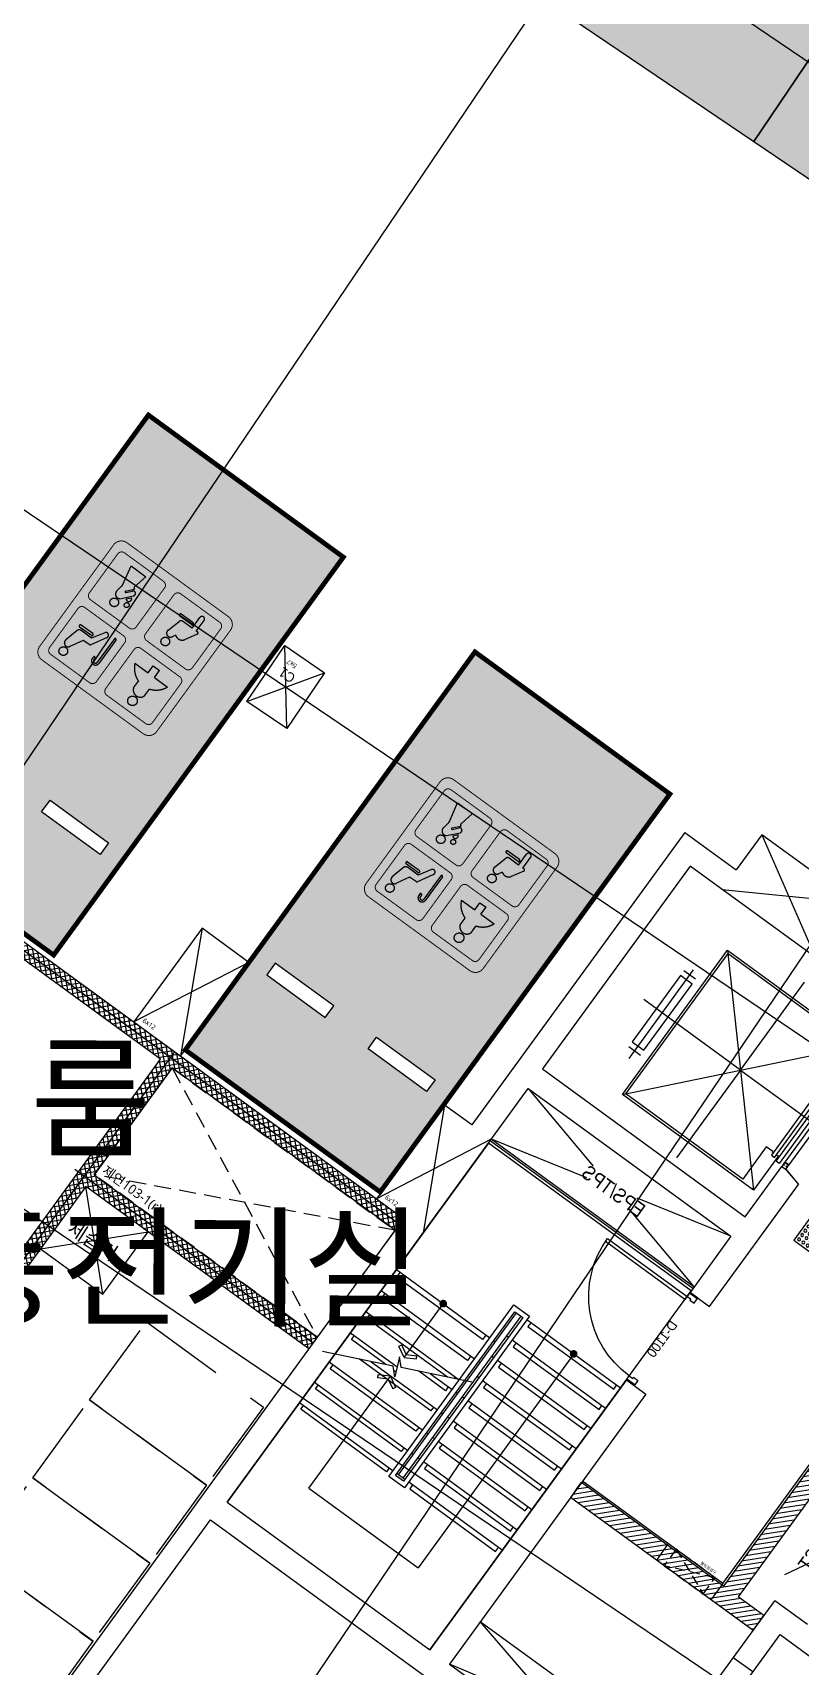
# Model space of a CAD drawing. Header units: millimetres. Extents: x -21000 to 567700, y 435000 to 850800.
# Drawn here: x 137669 to 145627, y 661286 to 678209 of the extents above; entities that cross this region are included whole.
import ezdxf
from ezdxf.enums import TextEntityAlignment as Align
from ezdxf.xclip import XClip

# ---------------------------------------------------------------- set-up
doc = ezdxf.new("R2010")
doc.units = ezdxf.units.MM
doc.header["$LTSCALE"] = 700
doc.header["$XCLIPFRAME"] = 2
for name, pattern in [('AB_Pbase$0$HID', [2.3, 1.5, -0.8]), ('AB_Pbase$0$HIDDEN1', [0.375, 0.25, -0.125]), ('AB_Pbase$0$주차장기둥$0$CEN', [62, 60, -1, 0, -1]), ('HIDDEN', [9.525, 6.35, -3.175])]:
    doc.linetypes.add(name, pattern=pattern)
doc.layers.get('0').update_dxf_attribs({"color": 2})
doc.layers.get('Defpoints').update_dxf_attribs({"color": 171})
for name, color, linetype in [('AB_Pbase$0$AA-XXXX-CNTL', 1, 'Continuous'), ('AB_Pbase$0$da-open hid', 8, 'AB_Pbase$0$HIDDEN1'), ('AB_Pbase$0$ELE4', 4, 'Continuous'), ('AB_Pbase$0$ELE6', 6, 'Continuous'), ('AB_Pbase$0$elev', 6, 'Continuous'), ('AB_Pbase$0$FIN', 6, 'Continuous'), ('AB_Pbase$0$HAT', 8, 'Continuous'), ('AB_Pbase$0$HAT-BR', 5, 'Continuous'), ('AB_Pbase$0$LEAD', 7, 'Continuous'), ('AB_Pbase$0$void', 1, 'AB_Pbase$0$HID'), ('AB_Pbase$0$WAL', 3, 'Continuous'), ('AB_Pbase$0$WID', 4, 'Continuous'), ('AB_Pbase$0$WIN', 4, 'Continuous'), ('AB_Pbase$0$WIN1', 1, 'Continuous'), ('AB_Pbase$0$경량벽체 세대창고', 4, 'HIDDEN'), ('AB_Pbase$0$경량벽체 세대창고 모듈', 4, 'HIDDEN'), ('AB_Pbase$0$점자블럭', 5, 'Continuous'), ('AB_Pbase$0$제습기(세대창고)', 6, 'Continuous'), ('AB_Pbase$0$주차-sol', 254, 'Continuous'), ('AB_Pbase$0$주차-여행', 221, 'Continuous'), ('AB_Pbase$0$주차-일반', 9, 'Continuous'), ('AB_Pbase$0$주차장기둥$0$CEN_P', 244, 'AB_Pbase$0$주차장기둥$0$CEN')]:
    doc.layers.add(name, color=color, linetype=linetype)
for name, color, linetype, plot in [('AB_Pbase$0$AB_Pbase_지붕층_구조도void$0$DEF_TEXT', 221, 'Continuous', False), ('AB_Pbase$0$CON-103-B2F$0$DEFPOINT', 247, 'Continuous', False), ('AB_Pbase$0$Defponts', 161, 'Continuous', False), ('AB_Pbase$0$주차장기둥$0$DEFPOINT', 247, 'Continuous', False)]:
    doc.layers.add(name, color=color, linetype=linetype, plot=plot)
doc.styles.add('AB_Pbase$0$AB_Pbase_지붕층_구조도void$0$맑은 고딕', font='malgun.ttf')
doc.styles.add('AB_Pbase$0$CON-103-B2F$0$맑은고딕', font='malgun.ttf')
doc.styles.add('AB_Pbase$0$돋움', font='')
doc.styles.add('AB_Pbase$0$맑은 고딕', font='')
doc.styles.add('AB_Pbase$0$주차장기둥$0$맑은 고딕', font='')
doc.styles.get('AB_Pbase$0$돋움').set_extended_font_data('Dotum')
doc.styles.get('AB_Pbase$0$맑은 고딕').set_extended_font_data('Dotum')
doc.styles.get('AB_Pbase$0$주차장기둥$0$맑은 고딕').set_extended_font_data('Dotum')

# ---------------------------------------------------------------- blocks, each defined once
blk = doc.blocks.new('AB_Pbase$0$CON-103-B2F')
for p, q in [((13270, 380), (13930, 380)), ((13270, 380), (13270, -3370)), ((16120, 130), (13520, 130)), ((13520, 130), (13520, -2470)), ((16120, -2470), (16120, -1825)), ((16120, -1825), (16170, -1825)), ((16170, -1825), (16370, -1875)), ((16370, -3440), (16370, -1875)), ((13520, -2470), (16120, -2470)), ((13520, -8020), (13520, -2720)), ((13520, -2720), (16120, -2720)), ((16120, -2720), (16120, -3440)), ((16120, -3440), (16370, -3440)), ((16120, -4560), (16370, -4560)), ((16120, -4560), (16120, -8020)), ((16370, -4560), (16370, -8020)), ((13270, -4570), (13270, -13030)), ((18710, -8020), (18710, -5505)), ((19130, -5505), (18710, -5505)), ((18960, -8270), (18960, -5755)), ((18960, -5755), (19380, -5755)), ((13520, -8020), (16120, -8020)), ((16370, -8020), (18710, -8020)), ((13490, -8270), (18960, -8270)), ((13490, -11550), (13490, -8270))]:
    blk.add_line(p, q)
for points in [[(15130, 380), (15130, 830), (13930, 830), (13930, 380)], [(9810, -4570), (10410, -4570), (10410, -3370), (9810, -3370), (9810, -4570)], [(13270, -3370), (12920, -3370), (12920, -4570)], [(12920, -4570), (13270, -4570)]]:
    blk.add_lwpolyline(points)
at = {"layer": 'AB_Pbase$0$CON-103-B2F$0$DEFPOINT', "color": 190}
for p, q in [((13930, 130), (15130, 830)), ((13930, 830), (15130, 130)), ((9810, -3370), (10410, -4570)), ((10410, -3370), (9810, -4570)), ((12920, -3370), (13520, -4570)), ((13520, -3370), (12920, -4570)), ((18960, -6235), (18710, -6235))]:
    blk.add_line(p, q, dxfattribs=at)
at = {"layer": 'AB_Pbase$0$CON-103-B2F$0$DEFPOINT', "color": 6, "style": 'AB_Pbase$0$CON-103-B2F$0$맑은고딕'}
for p in [(9875, -4518), (12985, -4518)]:
    blk.add_text('6x12', height=50, rotation=360, dxfattribs=at).set_placement(p)
blk = doc.blocks.new('AB_Pbase$0$CON-103-B1F')
blk.add_blockref('AB_Pbase$0$CON-103-B2F', (0, 0))
blk = doc.blocks.new('AB_Pbase$0$지하1층 동골조')
at = {"rotation": 323.9291612825221}
blk.add_blockref('AB_Pbase$0$CON-103-B1F', (-13466, 37466), dxfattribs=at)
blk = doc.blocks.new('AB_Pbase$0$세대창고')
at = {"layer": 'AB_Pbase$0$경량벽체 세대창고', "ltscale": 0.2}
blk.add_lwpolyline([(-290837, 78445), (-291837, 78445), (-291837, 79945), (-290837, 79945)], close=True, dxfattribs=at)
blk = doc.blocks.new('AB_Pbase$0$제습기(세대창고)')
at = {"layer": 'AB_Pbase$0$제습기(세대창고)', "color": 6, "ltscale": 0.2}
for p, q in [((0, 0), (800, 800)), ((0, 800), (800, 0))]:
    blk.add_line(p, q, dxfattribs=at)
blk.add_lwpolyline([(0, 0), (800, 0), (800, 800), (0, 800)], close=True, dxfattribs=at)
at = {"layer": 'AB_Pbase$0$Defponts', "ltscale": 0.2, "style": 'AB_Pbase$0$돋움'}
blk.add_text('제습기', height=150, rotation=273.209, dxfattribs=at).set_placement((298, 688))
blk = doc.blocks.new('AB_Pbase$0$0228_REV.')
at = {"layer": 'AB_Pbase$0$경량벽체 세대창고 모듈', "rotation": 233.9291612894305}
for p in [(106967, 368236), (106378, 367428), (105790, 366620), (105201, 365811), (104612, 365003)]:
    blk.add_blockref('AB_Pbase$0$세대창고', p, dxfattribs=at)
at = {"layer": 'AB_Pbase$0$제습기(세대창고)', "color": 6, "rotation": 53.92916127727769}
blk.add_blockref('AB_Pbase$0$제습기(세대창고)', (341750, 558224), dxfattribs=at)
blk = doc.blocks.new('AB_Pbase$0$주차장기둥$0$cen 1bl 지하')
at = {"layer": 'AB_Pbase$0$주차장기둥$0$CEN_P', "color": 5}
for p, q in [((102580, -17359), (113129, 101517)), ((110349, -18048), (120899, 100828)), ((-5127, 52766), (139020, 39974)), ((-5869, 44399), (138277, 31607)), ((-6400, 38422), (137747, 25630))]:
    blk.add_line(p, q, dxfattribs=at)
blk = doc.blocks.new('AB_Pbase$0$주차장기둥$0$p기둥 5x7')
blk.add_lwpolyline([(-250, 350), (250, 350), (250, -350), (-250, -350)], close=True)
at = {"layer": 'AB_Pbase$0$주차장기둥$0$DEFPOINT'}
for p, q in [((250, 350), (-250, -350)), ((-250, 350), (250, -350))]:
    blk.add_line(p, q, dxfattribs=at)
at = {"layer": 'AB_Pbase$0$주차장기둥$0$DEFPOINT', "color": 6, "style": 'AB_Pbase$0$주차장기둥$0$맑은 고딕'}
for s, height, p in [('C1', 100, (-24, -160)), ('5x7', 50, (29, -259))]:
    blk.add_text(s, height=height, rotation=0, dxfattribs=at).set_placement(p)
blk = doc.blocks.new('AB_Pbase$0$주차장기둥')
for name, p, rotation in [('AB_Pbase$0$주차장기둥$0$cen 1bl 지하', (-253926, 27514), 1.99999810188403), ('AB_Pbase$0$주차장기둥$0$p기둥 5x7', (-146223, 65504), 176.9286298184038)]:
    blk.add_blockref(name, p, dxfattribs=dict(rotation=rotation))
blk = doc.blocks.new('AB_Pbase$0$볼팅점검구8X12')
at = {"layer": 'AB_Pbase$0$WIN1', "color": 1, "linetype": 'AB_Pbase$0$HID', "ltscale": 0.1}
for p, q in [((0, 0), (-500, -210)), ((-500, 0), (0, -210))]:
    blk.add_line(p, q, dxfattribs=at)
blk.add_lwpolyline([(-500, -210), (0, -210), (0, 0), (-500, 0)], close=True, dxfattribs=at)
at = {"layer": 'Defpoints'}
for p, q in [((-600, 0), (-600, -210)), ((100, 0), (100, -210))]:
    blk.add_line(p, q, dxfattribs=at)
at = {"layer": 'Defpoints', "style": 'AB_Pbase$0$맑은 고딕'}
blk.add_text('볼팅점검구', height=30, rotation=0, dxfattribs=at).set_placement((-116, 41), align=Align.MIDDLE_CENTER)
blk = doc.blocks.new('AB_Pbase$0$AB_Pbase_지붕층_구조도void')
for p, q in [((89733, -69566), (91238, -72356)), ((92044, -71249), (88926, -70672))]:
    blk.add_line(p, q)
blk.add_lwpolyline([(89733, -69566), (92044, -71249), (91238, -72356), (88926, -70672)], close=True)
at = {"layer": 'AB_Pbase$0$AB_Pbase_지붕층_구조도void$0$DEF_TEXT', "style": 'AB_Pbase$0$AB_Pbase_지붕층_구조도void$0$맑은 고딕'}
blk.add_text('제연103-1(r)', height=100, rotation=323.9292, dxfattribs=at).set_placement((88998, -70651))
blk = doc.blocks.new('AB_Pbase$0$실명')
at = {"layer": 'AB_Pbase$0$Defponts', "style": 'AB_Pbase$0$돋움'}
for s, p in [('제연팬룸', (154890, -164175)), ('동전기실', (157707, -165933))]:
    blk.add_text(s, height=1000, rotation=359.9315, dxfattribs=at).set_placement(p)
blk = doc.blocks.new('AB_Pbase$0$AB_Pbase-C1BCB056C')
at = {"layer": 'AB_Pbase$0$주차-여행'}
h = blk.add_hatch(color=170, dxfattribs=at)
h.dxf.hatch_style = 1
edge = h.paths.add_edge_path()
edge.add_line((105, 5), (1405, 5))
edge.add_arc((1405, 105), 100, 270, 360)
edge.add_line((1505, 105), (1505, 1405))
edge.add_arc((1405, 1405), 100, 0, 90)
edge.add_line((1405, 1505), (105, 1505))
edge.add_arc((105, 1405), 100, 90, 180)
edge.add_line((5, 1405), (5, 105))
edge.add_arc((105, 105), 100, 180, 270)
h = blk.add_hatch(color=255, dxfattribs=at)
h.dxf.hatch_style = 1
h.paths.add_polyline_path([(465, 1094), (465, 1180, 0.714286), (325, 1180), (325, 1094, 0.219224), (185, 965), (355, 965), (355, 875), (435, 875), (435, 965), (605, 965, 0.219224)])
h.paths.add_polyline_path([(445, 1295, 1), (345, 1295, 1)])
h.paths.add_polyline_path([(905, 1187), (905, 887, 1), (925, 887), (925, 1187, -1), (970, 1187), (970, 1167, 1), (990, 1167), (990, 1187, 1)])
h.paths.add_polyline_path([(1323, 1301, 1), (1233, 1301, 1)])
h.paths.add_polyline_path([(1326, 1193, 0.878579), (1252, 1222), (1178, 1090), (1094, 1086, 0.258599), (1086, 1081), (994, 920, 0.979199), (1041, 893), (1120, 1020), (1258, 1020, 0.342105), (1287, 1042)])
h.paths.add_polyline_path([(1288, 1000), (1138, 1000, 1), (1138, 975), (1288, 975, 1)], flags=17)
h.paths.add_polyline_path([(437, 598, 1), (527, 598, 1)])
h.paths.add_polyline_path([(528, 486, 0.88788), (453, 517), (433, 482, 0.415611), (332, 466), (259, 343, 0.192889), (258, 335, 0.480795), (267, 323), (285, 323), (285, 186, 1), (340, 186), (340, 323), (460, 323, 0.335846), (488, 345)])
h.paths.add_polyline_path([(516, 297), (366, 297, 1), (366, 272), (516, 272, 1)], flags=17)
h.paths.add_polyline_path([(1053, 529, 1), (1002, 529, 1)])
h.paths.add_polyline_path([(1071, 480, 1.194973), (1032, 437)])
h.paths.add_polyline_path([(1196, 466, 0.70337), (1123, 516), (1027, 409, 1), (1064, 375), (1111, 428, -1), (1122, 418), (1063, 351, 0.482877), (1064, 343), (1073, 339, -0.332101), (1075, 333), (1040, 174), (1231, 174), (1185, 381, -0.096684), (1185, 402)])
h.paths.add_polyline_path([(1194, 582, 1), (1104, 582, 1)])
at = {"layer": 'AB_Pbase$0$주차-여행', "color": 255}
for p, q in [((905, 887), (905, 1187)), ((925, 887), (925, 1187)), ((970, 1167), (970, 1187)), ((990, 1167), (990, 1187)), ((1178, 1090), (1252, 1222)), ((1287, 1042), (1326, 1193)), ((325, 1180), (325, 1094)), ((465, 1180), (465, 1094)), ((994, 920), (1086, 1081)), ((1041, 893), (1120, 1020)), ((1094, 1086), (1178, 1090)), ((1120, 1020), (1258, 1020)), ((355, 965), (185, 965)), ((355, 965), (355, 875)), ((435, 875), (355, 875)), ((605, 965), (435, 965)), ((435, 965), (435, 875)), ((1138, 1000), (1288, 1000)), ((1138, 975), (1288, 975)), ((433, 482), (453, 517)), ((1123, 516), (1027, 409)), ((259, 343), (332, 466)), ((528, 486), (488, 345)), ((1071, 480), (1032, 437)), ((1122, 418), (1063, 351)), ((1111, 428), (1064, 375)), ((1073, 339), (1064, 343)), ((1185, 402), (1196, 466)), ((1185, 381), (1231, 174)), ((257, 333), (257, 338)), ((267, 323), (285, 323)), ((285, 323), (285, 186)), ((340, 323), (460, 323)), ((340, 323), (340, 186)), ((366, 297), (516, 297)), ((366, 272), (516, 272)), ((1075, 333), (1040, 174)), ((1231, 174), (1040, 174))]:
    blk.add_line(p, q, dxfattribs=at)
at = {"layer": 'AB_Pbase$0$주차-여행', "color": 255, "const_width": 10}
for points in [[(105, 5), (1405, 5, 0.414214), (1505, 105), (1505, 1405, 0.414214), (1405, 1505), (105, 1505, 0.414214), (5, 1405), (5, 105, 0.414214)], [(145, 805), (645, 805, 0.414214), (695, 855), (695, 1355, 0.414214), (645, 1405), (145, 1405, 0.414214), (95, 1355), (95, 855, 0.414214)], [(865, 805), (1365, 805, 0.414214), (1415, 855), (1415, 1355, 0.414214), (1365, 1405), (865, 1405, 0.414214), (815, 1355), (815, 855, 0.414214)], [(145, 105), (645, 105, 0.414214), (695, 155), (695, 655, 0.414214), (645, 705), (145, 705, 0.414214), (95, 655), (95, 155, 0.414214)], [(865, 105), (1365, 105, 0.414214), (1415, 155), (1415, 655, 0.414214), (1365, 705), (865, 705, 0.414214), (815, 655), (815, 155, 0.414214)]]:
    blk.add_lwpolyline(points, format="xyb", close=True, dxfattribs=at)
at = {"layer": 'AB_Pbase$0$주차-여행', "color": 255}
for centre, radius in [((395, 1295), 50), ((1278, 1301), 45), ((482, 598), 45), ((1028, 529), 25.7), ((1149, 582), 45)]:
    blk.add_circle(centre, radius, dxfattribs=at)
for centre, radius, start, end in [((395, 1156), 74, 18.9246, 161.0754), ((948, 1187), 42.5, 0, 180), ((948, 1187), 22.5, 0, 180), ((1287, 1203), 40, 345.5444, 150.7519), ((395, 877), 227, 107.9202, 157.3801), ((395, 877), 227, 22.6199, 72.0798), ((980, 1167), 10, 180, 0), ((1094, 1076), 10, 92.4323, 150.4282), ((1258, 1050), 30, 270, 345.5444), ((915, 887), 10, 180, 0), ((1018, 907), 27, 150.4282, 328.0196), ((1138, 987), 12.5, 90, 270), ((1288, 987), 12.5, 270, 90), ((489, 497), 41, 344.2578, 150.6627), ((1151, 478), 46.8, 345.409, 125.8947), ((267, 338), 10, 149.0416, 180), ((391, 424), 72.3, 54.3449, 144.618), ((460, 353), 30, 270, 344.2578), ((1048, 462), 29, 37.898, 238.2024), ((1046, 392), 25, 138.0502, 318.0502), ((1066, 348), 5, 138.0502, 241.1496), ((1070, 334), 5, 347.664, 61.1496), ((1117, 423), 7.5, 318.0502, 138.0502), ((1239, 393), 55, 170.2464, 192.336), ((267, 333), 10, 180, 270), ((312, 186), 27.5, 180, 0), ((366, 284), 12.5, 90, 270), ((516, 284), 12.5, 270, 90)]:
    blk.add_arc(centre, radius, start, end, dxfattribs=at)
blk = doc.blocks.new('AB_Pbase$0$AB_Pbase-여행주차_')
at = {"layer": 'AB_Pbase$0$주차-sol'}
h = blk.add_hatch(color=252, dxfattribs=at)
h.paths.add_polyline_path([(54378012, -70102334), (54378012, -70097234), (54375512, -70097234), (54375512, -70102334)])
h.paths.add_polyline_path([(54377037, -70098359), (54377037, -70098509), (54377787, -70098509), (54377787, -70098359)], flags=16)
h.paths.add_polyline_path([(54376487, -70098359), (54376487, -70098509), (54375737, -70098509), (54375737, -70098359)], flags=16)
at = {"layer": 'AB_Pbase$0$주차-여행', "const_width": 50}
blk.add_lwpolyline([(54378012, -70102334), (54378012, -70097234), (54375512, -70097234), (54375512, -70102334)], close=True, dxfattribs=at)
at = {"layer": 'AB_Pbase$0$주차-여행', "color": 5, "ltscale": 600}
for points in [[(54376487, -70098359), (54376487, -70098509), (54375737, -70098509), (54375737, -70098359)], [(54377037, -70098359), (54377037, -70098509), (54377787, -70098509), (54377787, -70098359)]]:
    blk.add_lwpolyline(points, close=True, dxfattribs=at)
at = {"layer": 'AB_Pbase$0$주차-여행', "xscale": 1.000000000002362, "yscale": 1.000000000002362, "zscale": 1.000000000002362}
blk.add_blockref('AB_Pbase$0$AB_Pbase-C1BCB056C', (54376007, -70101139), dxfattribs=at)
blk = doc.blocks.new('AB_Pbase$0$주차일반')
at = {"layer": 'AB_Pbase$0$주차-sol'}
h = blk.add_hatch(color=254, dxfattribs=at)
h.dxf.hatch_style = 1
h.paths.add_polyline_path([(0, 0), (-2300, 0), (-2300, -5000), (0, -5000)])
h.paths.add_polyline_path([(-200, -3725), (-200, -3875), (-950, -3875), (-950, -3725)], flags=16)
h.paths.add_polyline_path([(-1350, -3725), (-1350, -3875), (-2100, -3875), (-2100, -3725)], flags=16)
at = {"layer": 'AB_Pbase$0$주차-일반', "color": 6}
for points in [[(0, 0), (0, -5000), (-2300, -5000), (-2300, 0)], [(-1350, -3875), (-1350, -3725), (-2100, -3725), (-2100, -3875)], [(-950, -3875), (-950, -3725), (-200, -3725), (-200, -3875)]]:
    blk.add_lwpolyline(points, close=True, dxfattribs=at)
blk = doc.blocks.new('AB_Pbase$0$pppaaa_1_1')
at = {"layer": 'AB_Pbase$0$주차-여행', "rotation": 143.9291746995895}
for p in [(2816868, -88005703), (2820253, -88008157)]:
    blk.add_blockref('AB_Pbase$0$AB_Pbase-여행주차_', p, dxfattribs=at)
at = {"layer": 'AB_Pbase$0$주차-일반', "extrusion": (0, 0, -1), "zscale": -1, "rotation": 214.0713732900246}
for p in [(-145143, 677082), (-147048, 675794)]:
    blk.add_blockref('AB_Pbase$0$주차일반', p, dxfattribs=at)
blk = doc.blocks.new('AB_Pbase$0$ELEV-17', base_point=(816431, 396512))
at = {"layer": 'AB_Pbase$0$elev'}
for p, q in [((816431, 398029), (816431, 399270)), ((815506, 397188), (817356, 398870)), ((817356, 397188), (815506, 398870)), ((815901, 399012), (815876, 399012)), ((815901, 398962), (815876, 398962)), ((816931, 399012), (815931, 399012)), ((816931, 398962), (815931, 398962)), ((816431, 398883), (816431, 398923)), ((816961, 399012), (816986, 399012)), ((816961, 398962), (816986, 398962)), ((816431, 398808), (816431, 398848)), ((816431, 398029), (815306, 398029)), ((816431, 398029), (816431, 396788)), ((816431, 398029), (817556, 398029)), ((816981, 397023), (815846, 397023)), ((815946, 396948), (815946, 397098)), ((816916, 397098), (816916, 396948))]:
    blk.add_line(p, q, dxfattribs=at)
for points in [[(815936, 398858), (815946, 398858), (815946, 398870), (815506, 398870), (815506, 397188), (817356, 397188), (817356, 398870), (816916, 398870), (816916, 398858), (816926, 398858), (816916, 398858)], [(815936, 398798), (815946, 398798), (815946, 398713), (815531, 398713), (815531, 397213), (817331, 397213), (817331, 398713), (816916, 398713), (816916, 398798), (816926, 398798)]]:
    blk.add_lwpolyline(points, dxfattribs=at)
for points in [[(815886, 398883), (816976, 398883), (816976, 398923), (815886, 398923)], [(815904, 398965), (815928, 398965), (815928, 399009), (815904, 399009), (815904, 398997), (815901, 398997), (815901, 399012), (815931, 399012), (815931, 398962), (815901, 398962), (815901, 398977), (815904, 398977)], [(816958, 398965), (816934, 398965), (816934, 399009), (816958, 399009), (816958, 398997), (816961, 398997), (816961, 399012), (816931, 399012), (816931, 398962), (816961, 398962), (816961, 398977), (816958, 398977)], [(816966, 398848), (816966, 398808), (815906, 398808), (815906, 398848)], [(816006, 396948), (816006, 397098), (816856, 397098), (816856, 396948)]]:
    blk.add_lwpolyline(points, close=True, dxfattribs=at)
at = {"layer": 'Defpoints'}
for p, q in [((815876, 399012), (815826, 399212)), ((816986, 399012), (817036, 399212)), ((815876, 398962), (815876, 399012)), ((816986, 399012), (816986, 398962))]:
    blk.add_line(p, q, dxfattribs=at)
blk = doc.blocks.new('AB_Pbase$0$점자블럭')
at = {"layer": 'AB_Pbase$0$점자블럭', "extrusion": (0, 0, -1)}
blk.add_lwpolyline([(0, 0), (300, 0), (300, 300), (0, 300)], close=True, dxfattribs=at)
at = {"layer": 'AB_Pbase$0$점자블럭', "color": 250}
for centre in [(-260, 260), (-260, 205), (-205, 260), (-205, 205), (-150, 260), (-150, 205), (-95, 260), (-95, 205), (-40, 260), (-40, 205), (-260, 150), (-260, 95), (-260, 40), (-205, 150), (-205, 95), (-205, 40), (-150, 150), (-150, 95), (-150, 40), (-95, 150), (-95, 95), (-95, 40), (-40, 150), (-40, 95), (-40, 40)]:
    blk.add_circle(centre, 15, dxfattribs=at)
blk = doc.blocks.new('AB_Pbase$0$Door_s_1100')
at = {"layer": 'AB_Pbase$0$Defponts'}
for p, q in [((-10, 0), (-10, 100)), ((1110, 0), (1110, 100))]:
    blk.add_line(p, q, dxfattribs=at)
at = {"layer": 'AB_Pbase$0$WIN'}
for points in [[(40, 100), (80, 100), (80, 1120), (40, 1120)], [(55, 55), (55, 0), (0, 0), (0, 100), (40, 100), (40, 55)], [(1045, 55), (1045, 0), (1100, 0), (1100, 100), (1060, 100), (1060, 55)]]:
    blk.add_lwpolyline(points, close=True, dxfattribs=at)
at = {"layer": 'AB_Pbase$0$WIN1'}
blk.add_arc((40, 100), 1020, 0, 90, dxfattribs=at)
at = {"layer": 'AB_Pbase$0$Defponts', "style": 'AB_Pbase$0$돋움'}
blk.add_text('D-1100', height=100, dxfattribs=at).set_placement((550, 50), align=Align.MIDDLE)
blk = doc.blocks.new('AB_Pbase$0$CO_101-1-B_B1')
at = {"layer": 'AB_Pbase$0$HAT-BR'}
h = blk.add_hatch(dxfattribs=at)
h.set_pattern_fill('ANSI31', color=256, scale=15, angle=2.5e-14)
h.paths.add_polyline_path([(-2240, 0), (-2150, 0), (-2150, 2340), (-2240, 2340)])
h.paths.add_polyline_path([(-110, 430), (1595, 430), (1595, -420), (1785, -420), (1785, 330), (3175, 330), (3175, 0), (3365, 0), (3365, 2340), (3265, 2340), (3265, 2340), (3175, 2340), (3175, 520), (-200, 520), (-200, 0), (-110, 0)])
at = {"layer": 'AB_Pbase$0$FIN'}
for p, q in [((850, 2590), (850, 5190)), ((870, 2590), (870, 5190)), ((-2130, 2340), (-2130, 0)), ((3155, 540), (3155, 2340)), ((3155, 540), (-220, 540)), ((-220, 540), (-220, 0)), ((3365, 0), (3365, 520))]:
    blk.add_line(p, q, dxfattribs=at)
at = {"layer": 'AB_Pbase$0$void'}
for p, q in [((200, 2590), (850, 5190)), ((200, 5190), (850, 2590)), ((-2240, 0), (-2680, 2340)), ((-2680, 0), (-2240, 2340)), ((4955, 2340), (4955, 0)), ((4955, 0), (5500, 2340)), ((5500, 0), (4955, 2340)), ((1595, -423), (-110, 430)), ((1595, 430), (110, -420)), ((1785, 330), (2985, -420)), ((1785, -423), (3175, 330))]:
    blk.add_line(p, q, dxfattribs=at)
at = {"layer": 'AB_Pbase$0$WAL'}
for p, q in [((-2240, 2340), (-2240, 0)), ((-2240, 2340), (-2150, 2340)), ((-2150, 2340), (-2150, 0)), ((3175, 520), (3175, 2340)), ((3265, 2340), (3175, 2340)), ((3265, 2340), (3265, 2340)), ((3265, 2340), (3365, 2340)), ((3365, 0), (3365, 2340)), ((-200, 520), (-200, 0)), ((-200, 520), (3175, 520)), ((1595, 430), (-110, 430)), ((-110, 430), (-110, 0)), ((1595, -420), (1595, 430)), ((1785, -420), (1785, 330)), ((1785, 330), (3175, 330)), ((3175, 0), (3175, 330)), ((-2240, 0), (-2150, 0)), ((-200, 0), (-110, 0)), ((3365, 0), (3175, 0)), ((1785, -420), (1595, -420))]:
    blk.add_line(p, q, dxfattribs=at)
for name, p, rotation in [('AB_Pbase$0$ELEV-17', (-1250, 5040), 179.9999999999998), ('AB_Pbase$0$점자블럭', (-750, 1740), 270), ('AB_Pbase$0$점자블럭', (-450, 1740), 270)]:
    blk.add_blockref(name, p, dxfattribs=dict(rotation=rotation))
at = {"layer": 'AB_Pbase$0$WID', "extrusion": (0, 0, -1), "xscale": -1, "zscale": -1}
blk.add_blockref('AB_Pbase$0$Door_s_1100', (-930, 2490), dxfattribs=at)
at = {"layer": 'AB_Pbase$0$Defponts', "style": 'AB_Pbase$0$돋움', "width": 0.9}
for s, rotation, p in [('EPS/TPS', 90, (536, 3848)), ('PD', 0, (-2468, 1150)), ('PD', 0, (5244, 1167)), ('AV/PD', 0, (854, -9)), ('ST', 0, (2429, -40))]:
    blk.add_text(s, height=150, rotation=rotation, dxfattribs=at).set_placement(p, align=Align.MIDDLE)
blk = doc.blocks.new('AB_Pbase$0$arrow1')
for p, q in [((0, 0), (0.286, 0.501)), ((0, 0), (0.286, -0.501)), ((0.165, 0), (0.41, 0.429)), ((0.165, 0), (0.41, -0.429)), ((0.286, 0.501), (0.41, 0.43)), ((0.286, -0.501), (0.41, -0.43))]:
    blk.add_line(p, q)
blk = doc.blocks.new('AB_Pbase$0$105-1_(참삭제)')
at = {"layer": 'AB_Pbase$0$ELE4'}
for p, q in [((-1674, 3901), (-2256, 2851)), ((-1446, 3774), (-2028, 2725)), ((-1219, 3648), (-1801, 2599)), ((-992, 3522), (-1573, 2473)), ((-764, 3396), (-1346, 2347)), ((-537, 3270), (-1119, 2221)), ((-309, 3144), (-891, 2095)), ((-82, 3018), (-664, 1969)), ((145, 2892), (-436, 1843)), ((-499, 1729), (-2314, 2735)), ((-470, 1781), (-2285, 2787)), ((-2052, 2681), (-2062, 2664)), ((-2000, 2538), (-1991, 2555)), ((-1825, 2555), (-1835, 2538)), ((-2606, 1445), (-2025, 2494)), ((-1764, 2407), (-1755, 2425)), ((-1598, 2429), (-1607, 2412)), ((-2370, 1314), (-1788, 2363)), ((-2134, 1183), (-1552, 2232)), ((-1419, 2216), (-1409, 2233)), ((-1370, 2303), (-1380, 2286)), ((-1629, 1300), (-1216, 2046)), ((-1579, 1927), (-1443, 2172)), ((-1191, 2090), (-1182, 2107)), ((-1143, 2177), (-1153, 2160)), ((-915, 2051), (-925, 2033)), ((-1570, 870), (-988, 1920)), ((-964, 1964), (-954, 1981)), ((-688, 1925), (-698, 1907)), ((-1343, 744), (-761, 1794)), ((-737, 1837), (-727, 1855)), ((-509, 1711), (-461, 1799)), ((-1898, 1052), (-1607, 1577)), ((-1115, 618), (-533, 1668))]:
    blk.add_line(p, q, dxfattribs=at)
at = {"layer": 'AB_Pbase$0$ELE6'}
for points in [[(-2231, 2895), (-2188, 2870), (-1654, 3833), (-1698, 3857)], [(-2004, 2769), (-1960, 2744), (-1427, 3707), (-1471, 3731)], [(-1777, 2643), (-1733, 2618), (-1200, 3580), (-1243, 3605)], [(-1549, 2517), (-1505, 2492), (-972, 3454), (-1016, 3479)], [(-1322, 2391), (-1278, 2366), (-745, 3328), (-788, 3353)], [(-1094, 2264), (-1051, 2240), (-517, 3202), (-561, 3227)], [(-867, 2138), (-823, 2114), (-290, 3076), (-334, 3101)], [(-640, 2012), (-596, 1988), (-63, 2950), (-106, 2974)], [(-412, 1886), (-368, 1862), (165, 2824), (121, 2848)], [(-2049, 2451), (-1996, 2421), (-2530, 1459), (-2582, 1488)], [(-1813, 2320), (-1760, 2291), (-2294, 1328), (-2346, 1358)], [(-1564, 2108), (-2066, 1202), (-2110, 1227)], [(-1467, 2128), (-1423, 2104), (-1589, 1806)], [(-1577, 2189), (-1558, 2179)], [(-1240, 2002), (-1196, 1978), (-1639, 1179)], [(-1012, 1876), (-969, 1852), (-1502, 890), (-1546, 914)], [(-785, 1750), (-741, 1726), (-1275, 764), (-1318, 788)], [(-1553, 1571), (-1566, 1548)], [(-558, 1624), (-514, 1600), (-1047, 638), (-1091, 662)], [(-1616, 1457), (-1830, 1072), (-1874, 1096)]]:
    blk.add_lwpolyline(points, dxfattribs=at)
for points in [[(-468, 1631), (-2392, 2698), (-2295, 2873), (-371, 1806)], [(-487, 1699), (-2324, 2717), (-2275, 2805), (-439, 1787)]]:
    blk.add_lwpolyline(points, close=True, dxfattribs=at)
at = {"layer": 'AB_Pbase$0$LEAD'}
for p, q in [((-1965, 3376), (432, 2047)), ((-247, 823), (432, 2047)), ((-1712, 1635), (-2315, 1970)), ((-247, 823), (-1502, 1519))]:
    blk.add_line(p, q, dxfattribs=at)
at = {"layer": 'AB_Pbase$0$LEAD', "const_width": 39.5}
for points in [[(-1975, 3358, -1), (-1955, 3393, -1)], [(-2325, 1952, -1), (-2306, 1987, -1)]]:
    blk.add_lwpolyline(points, format="xyb", close=True, dxfattribs=at)
at = {"layer": 'AB_Pbase$0$LEAD'}
blk.add_lwpolyline([(-1543, 2365), (-1604, 1619), (-1713, 1587), (-1501, 1566), (-1610, 1535), (-1671, 789)], dxfattribs=at)
at = {"layer": 'Defpoints'}
blk.add_lwpolyline([(-2763, 4504), (-4023, 2230), (0, 0), (1261, 2274)], close=True, dxfattribs=at)
at = {"layer": 'AB_Pbase$0$LEAD', "xscale": 225, "yscale": 225, "zscale": 225, "rotation": 150.9999981430949}
blk.add_blockref('AB_Pbase$0$arrow1', (-1712, 1635), dxfattribs=at)
at = {"layer": 'AB_Pbase$0$LEAD', "extrusion": (0, 0, -1), "xscale": 225, "yscale": 225, "zscale": -225, "rotation": 209.0000018569048}
blk.add_blockref('AB_Pbase$0$arrow1', (1502, 1519), dxfattribs=at)
blk = doc.blocks.new('AB_Pbase')
at = {"layer": 'AB_Pbase$0$HAT'}
h = blk.add_hatch(dxfattribs=at)
h.set_pattern_fill('NET', color=256, scale=15, angle=100)
h.paths.add_polyline_path([(135273, 670469), (141514, 665924), (141426, 665803), (139114, 667486), (138307, 666379), (140619, 664695), (140531, 664574), (138219, 666258), (137094, 664714), (136973, 664802), (138993, 667575), (135186, 670348)])
at = {"layer": 'AB_Pbase$0$AA-XXXX-CNTL'}
for p, q in [((141470, 665863), (135094, 670506)), ((137034, 664758), (139142, 667652)), ((140575, 664634), (138105, 666434))]:
    blk.add_line(p, q, dxfattribs=at)
at = {"layer": 'AB_Pbase$0$WAL'}
blk.add_lwpolyline([(135273, 670469), (141514, 665924), (141426, 665803), (139114, 667486), (138307, 666379), (140619, 664695), (140531, 664574), (138219, 666258), (137094, 664714), (136973, 664802), (138993, 667575), (135186, 670348)], close=True, dxfattribs=at)
for name, p, rotation in [('AB_Pbase$0$주차장기둥', (231893, 539971), 329.0000000345588), ('AB_Pbase$0$0228_REV.', (-203355, 106916), 359.9999999999992), ('AB_Pbase$0$지하1층 동골조', (146945, 639965), 359.9999999999994), ('AB_Pbase$0$실명', (-21011, 830850), 359.9999999999999), ('AB_Pbase$0$105-1_(참삭제)', (139685, 662988), 262.9290653342404)]:
    blk.add_blockref(name, p, dxfattribs=dict(rotation=rotation))
at = {"layer": 'AB_Pbase$0$da-open hid', "rotation": 359.9999999999999}
blk.add_blockref('AB_Pbase$0$AB_Pbase_지붕층_구조도void', (49381, 737052), dxfattribs=at)
at = {"layer": 'AB_Pbase$0$ELE4', "xscale": -0.9999999999999982, "rotation": 53.92916126798709}
blk.add_blockref('AB_Pbase$0$CO_101-1-B_B1', (147118, 664378), dxfattribs=at)
at = {"layer": 'AB_Pbase$0$WAL'}
ref = blk.add_blockref('AB_Pbase$0$pppaaa_1_1', (0, 0), dxfattribs=dict(at, rotation=359.9999999999999))
XClip(ref).set_block_clipping_path([(-396188.9384898804, 0.0133324571), (493845.7278262604, 839949.4046300659)])
at = {"layer": 'AB_Pbase$0$WIN1', "rotation": 323.929161268476}
blk.add_blockref('AB_Pbase$0$볼팅점검구8X12', (144743, 662204), dxfattribs=at)

msp = doc.modelspace()

# ---------------------------------------------------------------- block references
ref = msp.add_blockref('AB_Pbase', (0, 0))
XClip(ref).set_block_clipping_path([(-0.000000015, 445500.0000000148), (493845.7187941075, 839949.3912975936)])

doc.saveas('drawing.dxf')
